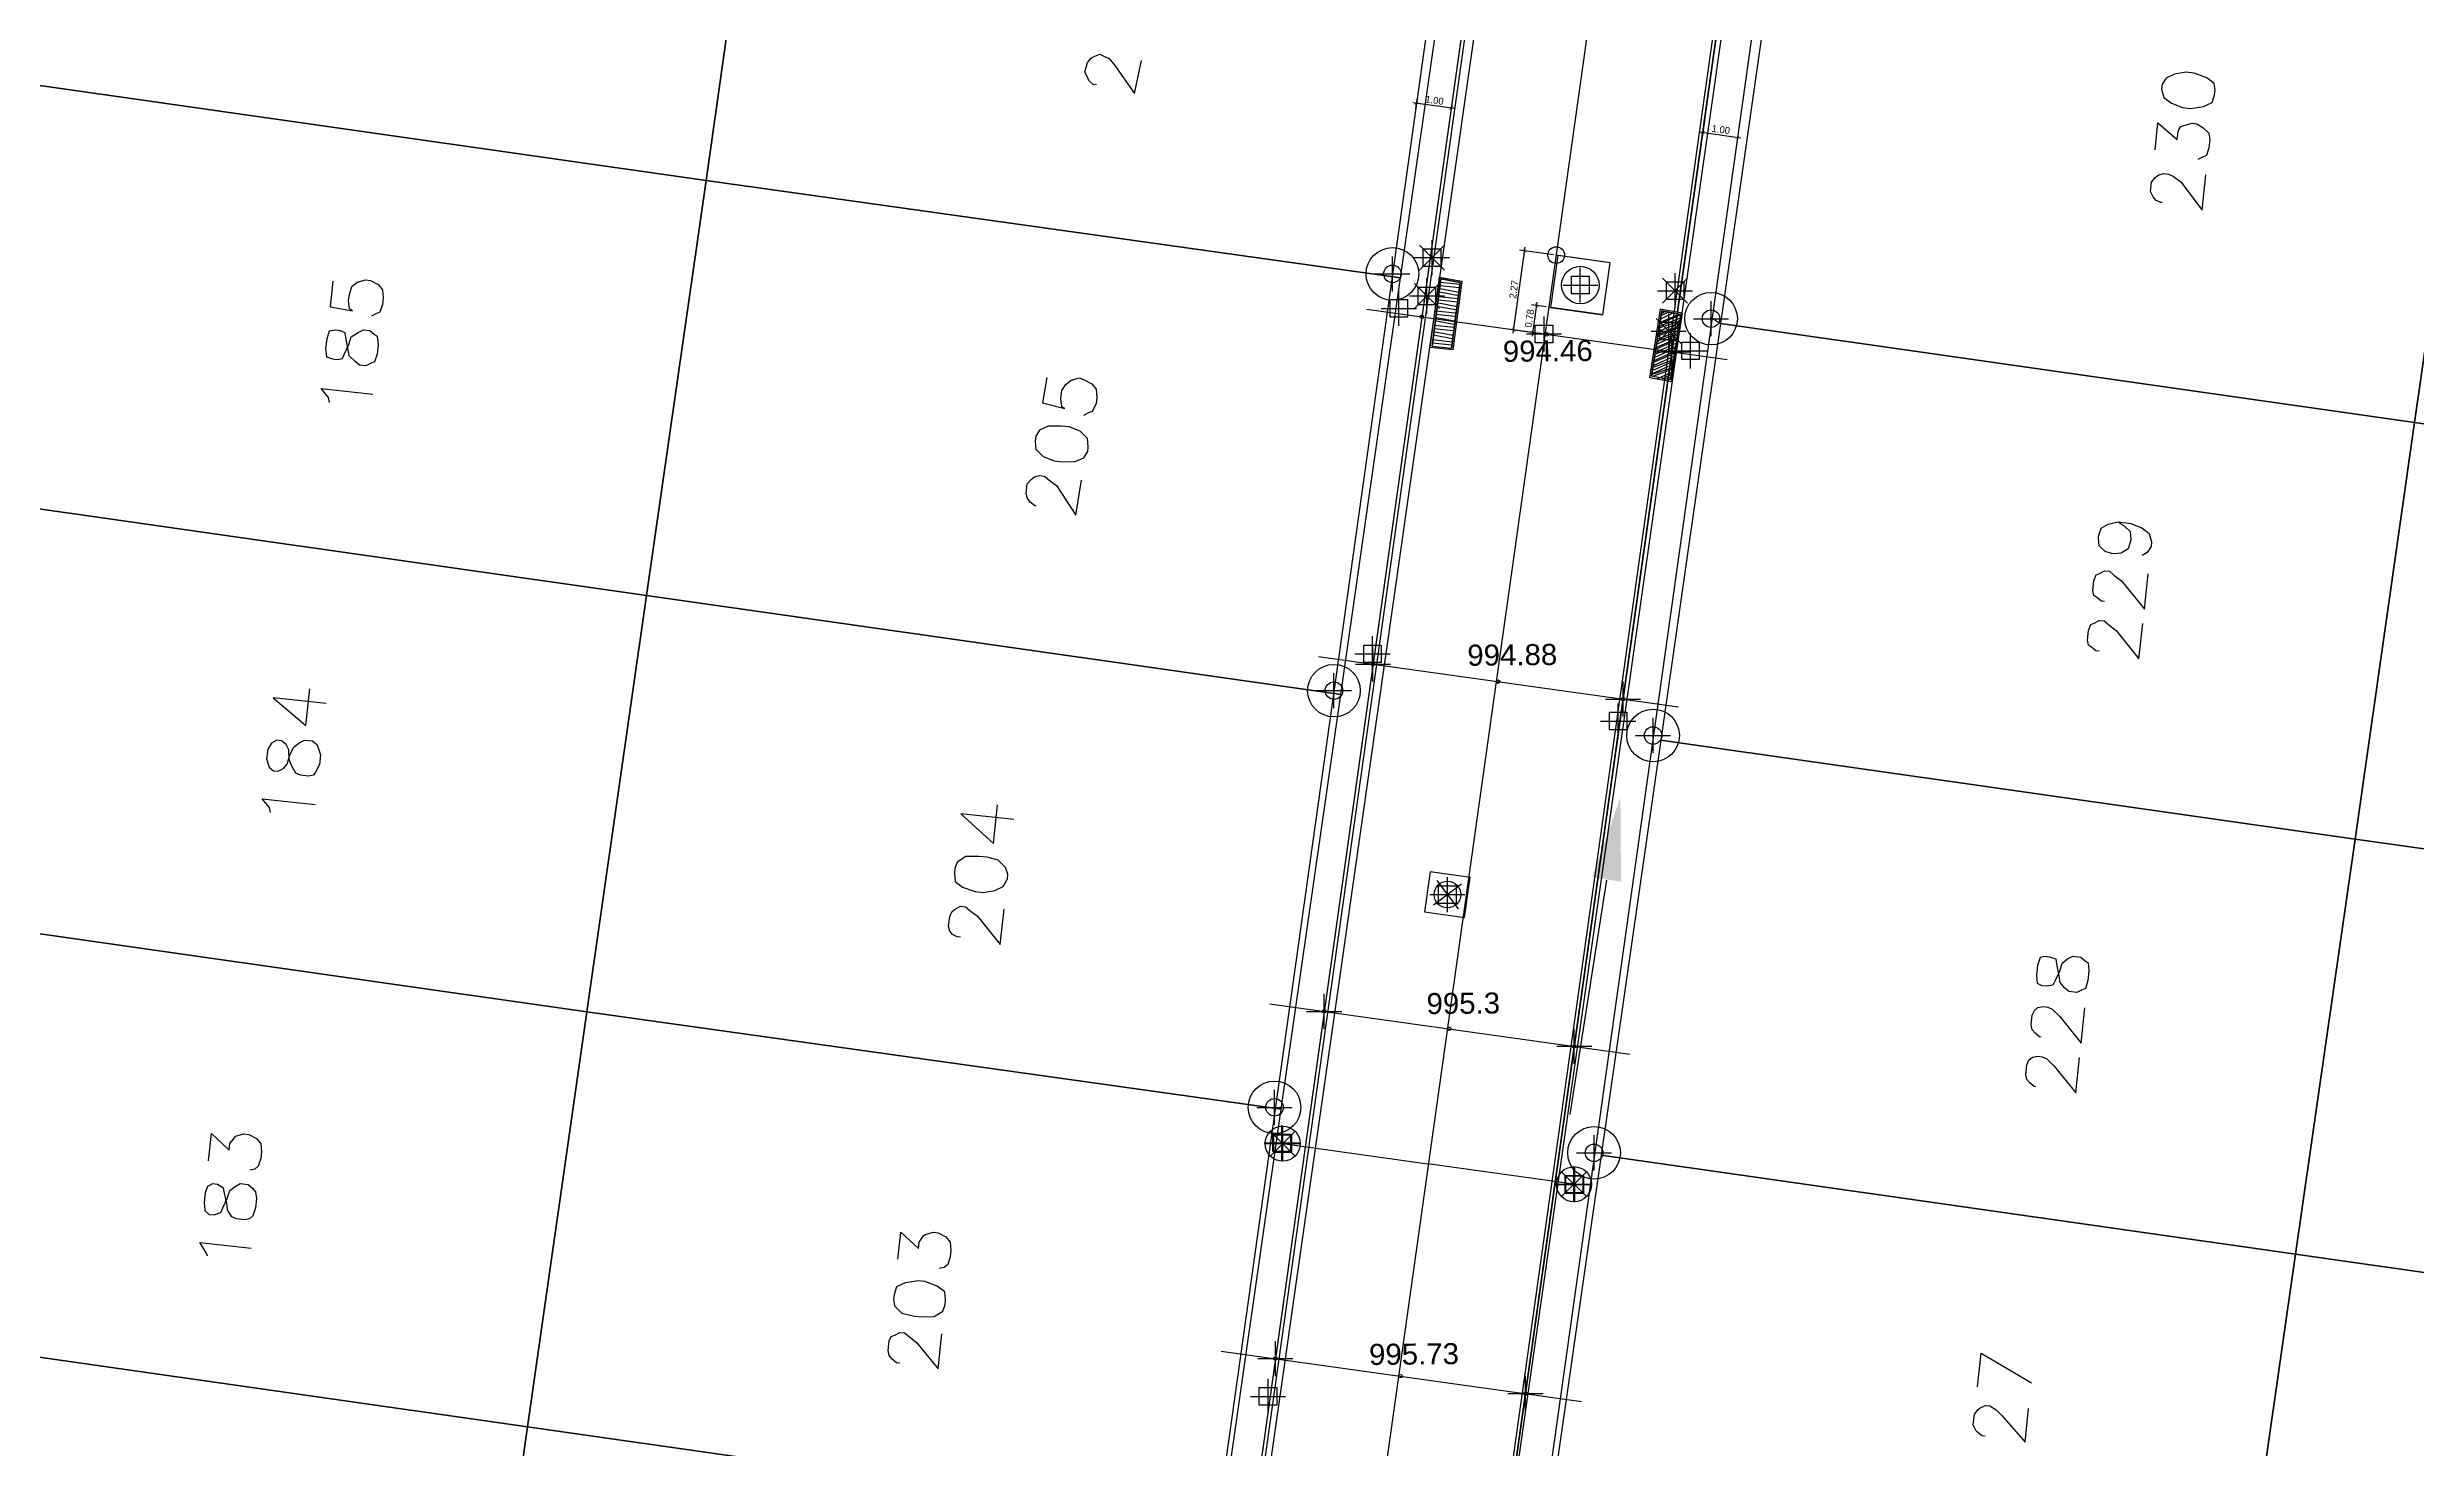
# Model space of a CAD drawing. Header units: metres. Extents: x -977055 to 805873, y -1033982 to 242021.
# Drawn here: x 926.9 to 994.5, y 1073.2 to 1113.2 of the extents above; entities that cross this region are included whole.
import ezdxf

# ---------------------------------------------------------------- set-up
doc = ezdxf.new("R2010")
doc.units = ezdxf.units.M
doc.header["$PDMODE"] = 32
doc.header["$PDSIZE"] = 1.5
for name, color, linetype in [('12-CONDICIONES EXISTENTES', 2, 'Continuous'), ('C-ANNO-MATC-TEXT', 150, 'Continuous'), ('C-ROAD-PROF-TEXT', 11, 'Continuous'), ('LOTE 243', 6, 'Continuous'), ('PUNTOS V', 4, 'Continuous'), ('V-NODE', 1, 'Continuous'), ('V-SITE-VEGE', 80, 'Continuous')]:
    doc.layers.add(name, color=color, linetype=linetype)
for name, color, linetype, true_color in [('PDF2_area escolar', 7, 'Continuous', 0x989898), ('PDF_Geometry', 7, 'Continuous', 0x797979), ('PDF_Solid Fills', 7, 'Continuous', 0x797979)]:
    doc.layers.add(name, color=color, linetype=linetype, true_color=true_color)
doc.styles.add('CITY2', font='stylu.ttf', dxfattribs={"height": 0.2})
doc.styles.get("Standard").update_dxf_attribs({"font": 'arial.ttf'})
doc.dimstyles.new('COTAS2', dxfattribs={"dimtxt": 0.02, "dimasz": 0.1, "dimexe": 0.15, "dimexo": 0.08, "dimgap": 0.05, "dimtad": 1, "dimzin": 0, "dimdsep": 46, "dimtxsty": 'CITY2', "dimblk": 'ARCHTICK', "dimcen": 1, "dimdle": 0.1, "dimclrd": 1, "dimclre": 1, "dimclrt": 2, "dimadec": 0, "dimazin": 0, "dimtfac": 1, "dimtofl": 0, "dimtmove": 0, "dimatfit": 3, "dimldrblk": 'ARCHTICK', "dimfxl": 0.18, "dimtolj": 1, "dimtzin": 0, "dimarcsym": 0})

# ---------------------------------------------------------------- blocks, each defined once
blk = doc.blocks.new('base')
at = {"layer": 'PDF_Geometry', "lineweight": 25, "extrusion": (-0.000787417, 0.063364, 0.99799), "elevation": 0.026}
for points in [[(-314.355, -197.288), (-299.601, -195.681), (-292.744, -194.188), (-282.663, -192.111), (-274.476, -190.361), (-258.037, -185.154), (-248.029, -180.61), (-240.539, -177.71), (-228.643, -174.042), (-222.733, -172.714), (-217.384, -171.04), (-209.935, -169.248), (-202.16, -164.759), (-196.196, -160.284), (-195.073, -159.817), (-178.095, -157.457), (-154.298, -156.614), (-136.667, -154.611), (-124.436, -153.164), (-118.066, -151.474), (-100.79, -146.646), (-80.955, -140.967), (-73.385, -139.328), (-61.694, -135.822), (-40.504, -131.604), (-37.727, -130.872), (-17.661, -129.441), (1.311, -127.461), (21.092, -124.929), (41.006, -122.83), (47.376, -123.458), (63.592, -123.186), (81.402, -124.312), (85.639, -96.072), (88.705, -66.393), (92.811, -40.781), (97.16, -22.386), (100.596, -1.562), (102.483, 8.32), (109.691, 37.361), (117.528, 76.62), (126.217, 115.638), (131.513, 149.592), (134.682, 173.973), (136.916, 195.591), (139.956, 229.678), (141.558, 250.676), (142.614, 271.37), (143.252, 283.21), (147.066, 312.938), (152.58, 355.631), (153.554, 396.042), (150.869, 418.02), (151.777, 438.639), (150.959, 458.028), (151.777, 438.639), (150.869, 418.02), (153.554, 396.042), (152.58, 355.631), (147.066, 312.938), (143.252, 283.21), (142.614, 271.37), (141.558, 250.676), (139.956, 229.678), (136.916, 195.591), (134.682, 173.973), (131.513, 149.592), (126.217, 115.638), (117.528, 76.62), (109.691, 37.361), (102.483, 8.32), (100.596, -1.562), (97.16, -22.386), (92.811, -40.781), (88.705, -66.393), (85.639, -96.072), (81.402, -124.312), (63.592, -123.186), (47.376, -123.458), (41.006, -122.83), (21.092, -124.929), (1.311, -127.461), (-17.661, -129.441), (-37.727, -130.872), (-40.504, -131.604), (-61.694, -135.822), (-73.385, -139.328), (-80.955, -140.967), (-100.79, -146.646), (-118.066, -151.474), (-124.436, -153.164), (-136.667, -154.611), (-154.298, -156.614), (-178.095, -157.457), (-195.073, -159.817), (-196.196, -160.284), (-202.16, -164.759), (-209.935, -169.248), (-217.384, -171.04), (-222.733, -172.714), (-228.643, -174.042), (-240.539, -177.71), (-248.029, -180.61), (-258.037, -185.154), (-274.476, -190.361), (-282.663, -192.111), (-292.744, -194.188), (-299.601, -195.681), (-314.355, -197.288), (-312.178, -178.446), (-309.146, -157.898), (-306.876, -132.899), (-305.823, -118.002), (-298.643, -78.802), (-291.055, -45.077), (-282.252, -15.116), (-275.645, 10.473), (-270.319, 33.898), (-263.825, 63.164), (-258.15, 86.408), (-284.424, 123.888)], [(-73.972, -29.127), (-75.851, -30.477), (-73.972, -29.127), (-35.504, -35.06), (-34.154, -36.938), (-44.268, -102.03), (-86.666, -112.549), (-88.335, -111.003), (-75.851, -30.477)], [(-83.88, -89.421), (-87.172, -110.587), (-86.335, -111.337)], [(-75.283, -95.047), (-75.192, -95.058), (-75.066, -95.166), (-75.031, -95.263), (-74.956, -95.411), (-75.035, -95.68), (-75.143, -95.806), (-75.194, -95.846), (-75.388, -95.916), (-75.52, -95.853), (-75.651, -95.791), (-75.812, -95.586), (-76.364, -94.778), (-76.571, -95.727)], [(-105.433, -92.806), (-105.526, -93.583), (-106.071, -93.1), (-106.099, -93.329), (-106.161, -93.46), (-106.258, -93.495), (-106.497, -93.559), (-106.634, -93.542), (-106.806, -93.429), (-106.973, -93.27), (-106.996, -93.081), (-106.969, -92.853), (-106.895, -92.63), (-106.798, -92.595), (-106.65, -92.52)], [(-105.622, -91.299), (-105.577, -91.305), (-105.445, -91.367), (-105.364, -91.469), (-105.29, -91.618), (-105.323, -91.892), (-105.431, -92.018), (-105.533, -92.098), (-105.676, -92.128), (-105.813, -92.111), (-105.944, -92.049), (-106.156, -91.884), (-106.754, -91.07), (-106.875, -92.076)], [(-53.448, -89.702), (-53.36, -88.971), (-53.994, -88.848), (-53.908, -88.905), (-53.89, -89.139), (-53.912, -89.322), (-53.985, -89.545), (-54.139, -89.665), (-54.379, -89.729), (-54.516, -89.713), (-54.733, -89.594), (-54.854, -89.44), (-54.872, -89.206), (-54.85, -89.023), (-54.777, -88.8), (-54.68, -88.765), (-54.532, -88.691)], [(-84.756, -87.46), (-85.033, -89.375), (-85.576, -89.263), (-85.305, -87.394)], [(-84.989, -89.009), (-85.532, -88.897)], [(-85, -89.1), (-85.543, -88.989)], [(-85.011, -89.192), (-85.56, -89.126)], [(-85.022, -89.283), (-85.571, -89.217)], [(-84.856, -88.283), (-85.399, -88.171)], [(-84.867, -88.375), (-85.415, -88.308)], [(-84.878, -88.466), (-85.426, -88.4)], [(-84.894, -88.603), (-85.483, -88.486)], [(-84.951, -88.689), (-85.494, -88.577)], [(-84.962, -88.78), (-85.51, -88.714)], [(-84.973, -88.872), (-85.521, -88.806)], [(-91.539, -86.411), (-91.857, -88.274), (-91.314, -88.386), (-90.996, -86.523)], [(-91.27, -88.02), (-91.857, -88.274)], [(-91.275, -88.066), (-91.811, -88.28)], [(-91.286, -88.158), (-91.679, -88.342)], [(-91.297, -88.249), (-91.542, -88.359)], [(-91.303, -88.295), (-91.405, -88.375)], [(-84.779, -87.643), (-85.327, -87.577)], [(-84.795, -87.78), (-85.338, -87.669)], [(-84.806, -87.872), (-85.349, -87.76)], [(-84.817, -87.963), (-85.366, -87.897)], [(-84.828, -88.055), (-85.377, -87.988)], [(-84.845, -88.192), (-85.388, -88.08)], [(-91.136, -87.295), (-91.723, -87.549)], [(-91.141, -87.34), (-91.728, -87.594)], [(-91.152, -87.432), (-91.739, -87.686)], [(-91.163, -87.523), (-91.745, -87.731)], [(-91.169, -87.569), (-91.802, -87.817)], [(-91.18, -87.66), (-91.813, -87.909)], [(-91.185, -87.706), (-91.818, -87.954)], [(-91.196, -87.797), (-91.829, -88.046)], [(-91.207, -87.889), (-91.835, -88.091)], [(-91.213, -87.935), (-91.846, -88.183)], [(-84.768, -87.552), (-85.316, -87.486)], [(-91.053, -86.609), (-91.64, -86.863)], [(-91.064, -86.7), (-91.651, -86.954)], [(-91.075, -86.792), (-91.657, -87)], [(-91.081, -86.838), (-91.668, -87.091)], [(-91.092, -86.929), (-91.679, -87.183)], [(-91.097, -86.975), (-91.684, -87.229)], [(-91.108, -87.066), (-91.695, -87.32)], [(-91.119, -87.158), (-91.701, -87.366)], [(-91.125, -87.203), (-91.712, -87.457)], [(-73.767, -86.698), (-73.634, -85.972), (-74.263, -85.803), (-74.177, -85.86), (-74.158, -86.094), (-74.186, -86.323), (-74.299, -86.494), (-74.453, -86.615), (-74.693, -86.679), (-74.824, -86.617), (-75.042, -86.498), (-75.162, -86.344), (-75.181, -86.11), (-75.158, -85.927), (-75.04, -85.71), (-74.943, -85.675), (-74.794, -85.6)], [(-91.002, -86.569), (-91.629, -86.771)], [(-91.042, -86.518), (-91.624, -86.726)], [(-91.174, -86.455), (-91.613, -86.634)], [(-91.311, -86.439), (-91.607, -86.589)], [(-91.402, -86.428), (-91.596, -86.497)], [(-91.539, -86.411), (-91.539, -86.411)], [(-53.309, -86.241), (-53.28, -86.384), (-53.079, -86.64), (-54.542, -86.464)], [(-73.418, -83.03), (-73.373, -83.036), (-73.246, -83.143), (-73.166, -83.246), (-73.137, -83.389), (-73.17, -83.663), (-73.278, -83.789), (-73.38, -83.869), (-73.523, -83.898), (-73.66, -83.882), (-73.786, -83.774), (-73.998, -83.609), (-74.544, -82.755), (-74.711, -83.755)], [(-104.247, -82.191), (-104.418, -82.077), (-104.585, -81.918), (-104.603, -81.684), (-104.597, -81.639), (-104.524, -81.415), (-104.325, -81.3), (-104.136, -81.277), (-104.045, -81.288), (-103.868, -81.355), (-103.701, -81.515), (-103.683, -81.749), (-103.689, -81.794), (-103.762, -82.017), (-103.961, -82.132), (-104.247, -82.191), (-104.612, -82.147), (-104.921, -82.017), (-105.133, -81.852), (-105.197, -81.613), (-105.181, -81.476), (-105.067, -81.304), (-104.919, -81.229)], [(-103.834, -79.922), (-103.743, -79.933), (-103.617, -80.041), (-103.531, -80.098), (-103.502, -80.24), (-103.535, -80.515), (-103.602, -80.692), (-103.699, -80.727), (-103.847, -80.801), (-103.984, -80.785), (-104.111, -80.677), (-104.323, -80.512), (-104.966, -79.693), (-105.087, -80.698)], [(-103.663, -78.505), (-103.572, -78.516), (-103.446, -78.624), (-103.36, -78.681), (-103.331, -78.823), (-103.364, -79.098), (-103.432, -79.275), (-103.529, -79.31), (-103.677, -79.385), (-103.814, -79.368), (-103.94, -79.26), (-104.152, -79.095), (-104.795, -78.276), (-104.916, -79.282)], [(-53.108, -77.64), (-51.599, -77.822), (-52.522, -77.015), (-52.649, -78.067)], [(-51.483, -74.544), (-51.453, -74.686), (-51.252, -74.942), (-52.761, -74.761)], [(-72.664, -74.079), (-71.156, -74.26), (-72.074, -73.408), (-72.206, -74.505)], [(-89.542, -72.138), (-88.74, -67.412), (-88.412, -65.457)], [(-71.103, -70.742), (-71.012, -70.753), (-70.88, -70.816), (-70.8, -70.918), (-70.771, -71.061), (-70.804, -71.335), (-70.866, -71.467), (-70.968, -71.547), (-71.116, -71.622), (-71.254, -71.605), (-71.38, -71.497), (-71.592, -71.333), (-72.235, -70.513), (-72.356, -71.519)], [(-101.874, -67.499), (-101.828, -67.504), (-101.702, -67.612), (-101.622, -67.715), (-101.592, -67.857), (-101.625, -68.132), (-101.688, -68.263), (-101.79, -68.344), (-101.933, -68.373), (-102.07, -68.356), (-102.201, -68.294), (-102.408, -68.084), (-103.011, -67.316), (-103.132, -68.321)], [(-101.703, -66.082), (-101.657, -66.088), (-101.531, -66.195), (-101.451, -66.298), (-101.422, -66.44), (-101.455, -66.715), (-101.517, -66.846), (-101.619, -66.927), (-101.762, -66.956), (-101.899, -66.939), (-102.031, -66.877), (-102.237, -66.667), (-102.84, -65.899), (-102.961, -66.904)], [(-49.591, -64.616), (-49.685, -65.393), (-50.184, -64.916), (-50.206, -65.099), (-50.313, -65.225), (-50.37, -65.311), (-50.61, -65.375), (-50.747, -65.358), (-50.964, -65.239), (-51.085, -65.086), (-51.103, -64.852), (-51.081, -64.669), (-51.008, -64.446), (-50.905, -64.365), (-50.763, -64.336)], [(-69.208, -61.557), (-69.302, -62.334), (-69.801, -61.857), (-69.823, -62.04), (-69.936, -62.212), (-69.988, -62.252), (-70.227, -62.316), (-70.364, -62.299), (-70.582, -62.18), (-70.702, -62.027), (-70.721, -61.793), (-70.698, -61.61), (-70.625, -61.387), (-70.523, -61.306), (-70.38, -61.277)], [(-49.54, -61.887), (-49.465, -62.035), (-49.31, -62.285), (-50.773, -62.109)], [(-69.222, -58.588), (-69.13, -58.599), (-69.004, -58.707), (-68.924, -58.809), (-68.894, -58.952), (-68.927, -59.226), (-68.99, -59.358), (-69.087, -59.393), (-69.235, -59.468), (-69.372, -59.451), (-69.498, -59.343), (-69.71, -59.178), (-70.313, -58.41), (-70.434, -59.416)], [(-99.931, -57.531), (-100.047, -58.491), (-101.472, -57.624)], [(-100.131, -56.116), (-100.04, -56.127), (-99.914, -56.235), (-99.874, -56.286), (-99.799, -56.434), (-99.837, -56.754), (-99.945, -56.88), (-99.996, -56.921), (-100.145, -56.996), (-100.282, -56.979), (-100.454, -56.866), (-100.62, -56.706), (-101.269, -55.933), (-101.384, -56.893)]]:
    blk.add_lwpolyline(points, dxfattribs=at)
for points in [[(-138.576, -126.188), (-140.244, -124.642), (-124.468, -22.95), (-122.584, -21.554), (-84.121, -27.533), (-82.771, -29.411), (-95.915, -114.263), (-97.512, -115.972)], [(-83.88, -89.421), (-87.172, -110.587), (-86.335, -111.337), (-66.262, -106.382), (-64.12, -92.451)], [(-45.226, -101.126), (-44.365, -95.526), (-64.12, -92.451), (-66.262, -106.382)], [(-112.737, -84.924), (-114.58, -96.758), (-94.826, -99.834), (-92.983, -88)], [(-132.492, -81.848), (-134.34, -93.728), (-114.58, -96.758), (-112.737, -84.924)], [(-105.642, -94.543), (-105.706, -94.303), (-105.918, -94.139), (-106.227, -94.009), (-106.455, -93.981), (-106.832, -94.029), (-107.077, -94.138), (-107.15, -94.361), (-107.167, -94.498), (-107.143, -94.687), (-106.931, -94.851), (-106.577, -94.987), (-106.348, -95.014), (-106.017, -94.961), (-105.772, -94.852), (-105.659, -94.68)], [(-62.277, -80.616), (-64.12, -92.451), (-44.365, -95.526), (-42.522, -83.692)], [(-82.031, -77.541), (-83.88, -89.421), (-64.12, -92.451), (-62.277, -80.616)], [(-84.705, -87.42), (-84.993, -89.426), (-85.628, -89.303), (-85.345, -87.343)], [(-85.576, -89.263), (-85.033, -89.375), (-84.756, -87.46), (-85.305, -87.394)], [(-91.58, -86.36), (-91.908, -88.315), (-91.273, -88.437), (-90.945, -86.483)], [(-91.314, -88.386), (-91.857, -88.274), (-91.539, -86.411), (-90.996, -86.523)], [(-53.217, -87.782), (-53.235, -87.548), (-53.412, -87.481), (-53.549, -87.464), (-53.692, -87.493), (-53.754, -87.625), (-53.879, -87.888), (-53.952, -88.111), (-54.151, -88.226), (-54.299, -88.301), (-54.482, -88.279), (-54.608, -88.171), (-54.694, -88.115), (-54.712, -87.88), (-54.679, -87.606), (-54.606, -87.383), (-54.509, -87.349), (-54.361, -87.274), (-54.178, -87.296), (-54.052, -87.404), (-53.886, -87.563), (-53.862, -87.751), (-53.804, -88.036), (-53.78, -88.225), (-53.648, -88.287), (-53.511, -88.303), (-53.323, -88.28), (-53.25, -88.057)], [(-110.889, -73.044), (-112.737, -84.924), (-92.983, -88), (-91.134, -76.119)], [(-73.41, -84.886), (-73.428, -84.652), (-73.635, -84.441), (-73.944, -84.311), (-74.172, -84.284), (-74.543, -84.286), (-74.788, -84.395), (-74.902, -84.567), (-74.918, -84.704), (-74.9, -84.938), (-74.694, -85.149), (-74.385, -85.279), (-74.156, -85.306), (-73.785, -85.304), (-73.54, -85.195), (-73.427, -85.023)], [(-130.648, -70.014), (-132.492, -81.848), (-112.737, -84.924), (-110.889, -73.044)], [(-60.428, -68.736), (-62.277, -80.616), (-42.522, -83.692), (-40.674, -71.812)], [(-80.188, -65.706), (-82.031, -77.541), (-62.277, -80.616), (-60.428, -68.736)], [(-51.39, -76.085), (-51.454, -75.846), (-51.58, -75.738), (-51.717, -75.721), (-51.865, -75.796), (-51.973, -75.922), (-52.052, -76.191), (-52.171, -76.408), (-52.325, -76.529), (-52.473, -76.604), (-52.701, -76.576), (-52.827, -76.468), (-52.862, -76.372), (-52.931, -76.178), (-52.898, -75.903), (-52.779, -75.686), (-52.723, -75.6), (-52.58, -75.571), (-52.352, -75.598), (-52.22, -75.661), (-52.105, -75.86), (-52.035, -76.054), (-52.023, -76.334), (-51.948, -76.482), (-51.822, -76.59), (-51.685, -76.606), (-51.537, -76.531), (-51.423, -76.359)], [(-109.045, -61.209), (-110.889, -73.044), (-91.134, -76.119), (-89.291, -64.285)], [(-70.952, -72.569), (-70.971, -72.335), (-71.183, -72.17), (-71.537, -72.035), (-71.766, -72.007), (-72.097, -72.06), (-72.342, -72.17), (-72.461, -72.387), (-72.477, -72.524), (-72.408, -72.718), (-72.201, -72.929), (-71.887, -73.013), (-71.658, -73.04), (-71.287, -73.039), (-71.037, -72.884), (-70.969, -72.706)], [(-128.8, -58.134), (-130.648, -70.014), (-110.889, -73.044), (-109.045, -61.209)], [(-58.585, -56.902), (-60.428, -68.736), (-40.674, -71.812), (-38.83, -59.977)], [(-101.763, -69.274), (-101.781, -69.04), (-101.913, -68.978), (-102.05, -68.962), (-102.238, -68.985), (-102.301, -69.117), (-102.425, -69.38), (-102.498, -69.603), (-102.652, -69.724), (-102.8, -69.799), (-103.029, -69.771), (-103.155, -69.663), (-103.241, -69.606), (-103.259, -69.372), (-103.226, -69.098), (-103.152, -68.875), (-103.056, -68.84), (-102.907, -68.766), (-102.679, -68.793), (-102.553, -68.901), (-102.432, -69.055), (-102.408, -69.243), (-102.35, -69.528), (-102.326, -69.717), (-102.149, -69.784), (-102.012, -69.801), (-101.869, -69.772), (-101.796, -69.549)], [(-78.339, -53.826), (-80.188, -65.706), (-60.428, -68.736), (-58.585, -56.902)], [(-107.197, -49.329), (-109.045, -61.209), (-89.291, -64.285), (-87.442, -52.405)], [(-49.448, -63.428), (-49.466, -63.194), (-49.592, -63.086), (-49.729, -63.07), (-49.923, -63.139), (-49.985, -63.271), (-50.11, -63.534), (-50.183, -63.757), (-50.337, -63.877), (-50.485, -63.952), (-50.713, -63.925), (-50.839, -63.817), (-50.92, -63.714), (-50.943, -63.526), (-50.91, -63.252), (-50.837, -63.029), (-50.735, -62.948), (-50.592, -62.919), (-50.364, -62.947), (-50.232, -63.009), (-50.117, -63.208), (-50.093, -63.397), (-50.035, -63.682), (-50.006, -63.825), (-49.834, -63.938), (-49.697, -63.955), (-49.549, -63.88), (-49.481, -63.702)], [(-126.957, -46.3), (-128.8, -58.134), (-109.045, -61.209), (-107.197, -49.329)], [(-69.071, -60.415), (-69.094, -60.226), (-69.301, -60.016), (-69.661, -59.926), (-69.844, -59.904), (-70.215, -59.906), (-70.466, -60.061), (-70.533, -60.239), (-70.55, -60.376), (-70.532, -60.61), (-70.32, -60.774), (-69.965, -60.91), (-69.782, -60.932), (-69.405, -60.884), (-69.16, -60.775), (-69.087, -60.552)], [(-56.736, -45.022), (-58.585, -56.902), (-38.83, -59.977), (-36.982, -48.097)], [(-76.542, -41.986), (-78.339, -53.826), (-58.585, -56.902), (-56.736, -45.022)]]:
    blk.add_lwpolyline(points, close=True, dxfattribs=at)
blk = doc.blocks.new('*U3056')
at = {"color": 0, "linetype": 'ByBlock', "lineweight": -2, "transparency": 16777216}
for p, q in [((-1, 0), (1, 0)), ((0, -1), (0, 1))]:
    blk.add_line(p, q, dxfattribs=at)
blk.add_circle((0, 0), 0.5, dxfattribs=at)
blk = doc.blocks.new('*U3185', base_point=(961.91, 1082.959, 996.181))
at = {"layer": 'V-NODE', "color": 90, "lineweight": -2, "xscale": 0.5, "yscale": 0.5, "zscale": 0.5}
blk.add_blockref('*U3056', (961.91, 1082.959, 996.181), dxfattribs=at)
blk = doc.blocks.new('*U3188', base_point=(971.019, 1081.662, 996.289))
at = {"layer": 'V-NODE', "color": 90, "lineweight": -2, "xscale": 0.5, "yscale": 0.5, "zscale": 0.5}
blk.add_blockref('*U3056', (971.019, 1081.662, 996.289), dxfattribs=at)
blk = doc.blocks.new('*U3191', base_point=(963.604, 1094.842, 995.82))
at = {"layer": 'V-NODE', "color": 90, "lineweight": -2, "xscale": 0.5, "yscale": 0.5, "zscale": 0.5}
blk.add_blockref('*U3056', (963.604, 1094.842, 995.82), dxfattribs=at)
blk = doc.blocks.new('*U3194', base_point=(972.701, 1093.565, 995.932))
at = {"layer": 'V-NODE', "color": 90, "lineweight": -2, "xscale": 0.5, "yscale": 0.5, "zscale": 0.5}
blk.add_blockref('*U3056', (972.701, 1093.565, 995.932), dxfattribs=at)
blk = doc.blocks.new('*U3197', base_point=(965.271, 1106.726, 995.483))
at = {"layer": 'V-NODE', "color": 90, "lineweight": -2, "xscale": 0.5, "yscale": 0.5, "zscale": 0.5}
blk.add_blockref('*U3056', (965.271, 1106.726, 995.483), dxfattribs=at)
blk = doc.blocks.new('*U3200', base_point=(974.354, 1105.449, 995.567))
at = {"layer": 'V-NODE', "color": 90, "lineweight": -2, "xscale": 0.5, "yscale": 0.5, "zscale": 0.5}
blk.add_blockref('*U3056', (974.354, 1105.449, 995.567), dxfattribs=at)
blk = doc.blocks.new('*U3818')
at = {"color": 0, "linetype": 'ByBlock', "lineweight": -2, "transparency": 16777216}
for p, q in [((-1, 0), (1, 0)), ((0, -1), (0, 1))]:
    blk.add_line(p, q, dxfattribs=at)
blk = doc.blocks.new('*U3830', base_point=(971.847, 1094.603, 994.88))
at = {"layer": 'V-NODE', "color": 4, "lineweight": -2, "xscale": 0.5, "yscale": 0.5, "zscale": 0.5}
blk.add_blockref('*U3818', (971.847, 1094.603, 994.88), dxfattribs=at)
blk = doc.blocks.new('*U3833', base_point=(964.716, 1095.599, 994.88))
at = {"layer": 'V-NODE', "color": 4, "lineweight": -2, "xscale": 0.5, "yscale": 0.5, "zscale": 0.5}
blk.add_blockref('*U3818', (964.716, 1095.599, 994.88), dxfattribs=at)
blk = doc.blocks.new('*U3836', base_point=(970.456, 1084.7, 995.3))
at = {"layer": 'V-NODE', "color": 4, "lineweight": -2, "xscale": 0.5, "yscale": 0.5, "zscale": 0.5}
blk.add_blockref('*U3818', (970.456, 1084.7, 995.3), dxfattribs=at)
blk = doc.blocks.new('*U3839', base_point=(963.325, 1085.696, 995.3))
at = {"layer": 'V-NODE', "color": 4, "lineweight": -2, "xscale": 0.5, "yscale": 0.5, "zscale": 0.5}
blk.add_blockref('*U3818', (963.325, 1085.696, 995.3), dxfattribs=at)
blk = doc.blocks.new('*U3842', base_point=(969.064, 1074.797, 995.73))
at = {"layer": 'V-NODE', "color": 4, "lineweight": -2, "xscale": 0.5, "yscale": 0.5, "zscale": 0.5}
blk.add_blockref('*U3818', (969.064, 1074.797, 995.73), dxfattribs=at)
blk = doc.blocks.new('*U3845', base_point=(961.934, 1075.793, 995.73))
at = {"layer": 'V-NODE', "color": 4, "lineweight": -2, "xscale": 0.5, "yscale": 0.5, "zscale": 0.5}
blk.add_blockref('*U3818', (961.934, 1075.793, 995.73), dxfattribs=at)
blk = doc.blocks.new('*U3860', base_point=(973.238, 1104.505, 994.46))
at = {"layer": 'V-NODE', "color": 4, "lineweight": -2, "xscale": 0.5, "yscale": 0.5, "zscale": 0.5}
blk.add_blockref('*U3818', (973.238, 1104.505, 994.46), dxfattribs=at)
blk = doc.blocks.new('*U4211')
at = {"color": 0, "linetype": 'ByBlock', "lineweight": -2, "transparency": 16777216}
for p, q in [((-0.71, -0.71), (0.71, 0.71)), ((-0.71, 0.71), (0.71, -0.71))]:
    blk.add_line(p, q, dxfattribs=at)
blk = doc.blocks.new('*U4213', base_point=(966.838, 1089.026))
at = {"layer": 'V-NODE', "lineweight": -2, "xscale": 0.5, "yscale": 0.5, "zscale": 0.5}
blk.add_blockref('*U4211', (966.838, 1089.026), dxfattribs=at)
blk = doc.blocks.new('*U4214', base_point=(966.253, 1106.098, 994.671))
at = {"layer": 'V-NODE', "lineweight": -2, "xscale": 0.5, "yscale": 0.5, "zscale": 0.5}
blk.add_blockref('*U4211', (966.253, 1106.098, 994.671), dxfattribs=at)
blk = doc.blocks.new('*U4215', base_point=(966.4, 1107.192, 994.667))
at = {"layer": 'V-NODE', "lineweight": -2, "xscale": 0.5, "yscale": 0.5, "zscale": 0.5}
blk.add_blockref('*U4211', (966.4, 1107.192, 994.667), dxfattribs=at)
blk = doc.blocks.new('*U4216', base_point=(973.329, 1106.248, 994.662))
at = {"layer": 'V-NODE', "lineweight": -2, "xscale": 0.5, "yscale": 0.5, "zscale": 0.5}
blk.add_blockref('*U4211', (973.329, 1106.248, 994.662), dxfattribs=at)
blk = doc.blocks.new('*U4217', base_point=(973.146, 1105.098, 994.664))
at = {"layer": 'V-NODE', "lineweight": -2, "xscale": 0.5, "yscale": 0.5, "zscale": 0.5}
blk.add_blockref('*U4211', (973.146, 1105.098, 994.664), dxfattribs=at)
blk = doc.blocks.new('*U4228', base_point=(962.144, 1081.925, 995.473))
at = {"layer": 'V-NODE', "lineweight": -2, "xscale": 0.5, "yscale": 0.5, "zscale": 0.5}
blk.add_blockref('*U4211', (962.144, 1081.925, 995.473), dxfattribs=at)
blk = doc.blocks.new('*U4229', base_point=(970.445, 1080.768, 995.5))
at = {"layer": 'V-NODE', "lineweight": -2, "xscale": 0.5, "yscale": 0.5, "zscale": 0.5}
blk.add_blockref('*U4211', (970.445, 1080.768, 995.5), dxfattribs=at)
blk = doc.blocks.new('_ArchTick')
at = {"color": 0, "linetype": 'ByBlock', "const_width": 0.15}
blk.add_lwpolyline([(-0.5, -0.5), (0.5, 0.5)], dxfattribs=at)
blk = doc.blocks.new('*D4235')
at = {"layer": '12-CONDICIONES EXISTENTES', "color": 1, "lineweight": -2, "transparency": 16777216}
blk.add_line((968.717, 1105.036), (969.058, 1107.486), dxfattribs=at)
at = {"layer": '12-CONDICIONES EXISTENTES', "color": 1, "linetype": 'Continuous', "lineweight": -2, "transparency": 16777216}
for p, q in [((969.858, 1107.273), (968.895, 1107.407)), ((969.544, 1105.021), (968.582, 1105.155))]:
    blk.add_line(p, q, dxfattribs=at)
at = {"layer": 'Defpoints', "color": 0, "transparency": 16777216}
for p in [(969.044, 1107.387), (969.937, 1107.262, 998.289), (969.623, 1105.01, 998.289)]:
    blk.add_point(p, dxfattribs=at)
at = {"layer": '12-CONDICIONES EXISTENTES', "color": 1, "lineweight": -2, "transparency": 16777216, "xscale": 0.1, "yscale": 0.1, "zscale": 0.1}
for p, rotation in [((969.044, 1107.387), 82.07648693826185), ((968.73, 1105.135), 262.0764869382618)]:
    blk.add_blockref('_ArchTick', p, dxfattribs=dict(at, rotation=rotation))
at = {"layer": '12-CONDICIONES EXISTENTES', "color": 2, "transparency": 16777216, "insert": (968.732, 1106.282), "char_height": 0.2, "attachment_point": 5, "rotation": 82.07649, "style": 'CITY2'}
blk.add_mtext('\\A1;2.27', dxfattribs=at)
blk = doc.blocks.new('*D4236')
at = {"layer": '12-CONDICIONES EXISTENTES', "color": 1, "linetype": 'Continuous', "lineweight": -2, "transparency": 16777216}
for p, q in [((969.649, 1105.788), (969.237, 1105.844)), ((969.544, 1105.014), (969.132, 1105.07))]:
    blk.add_line(p, q, dxfattribs=at)
at = {"layer": '12-CONDICIONES EXISTENTES', "color": 1, "lineweight": -2, "transparency": 16777216}
blk.add_line((969.267, 1104.951), (969.399, 1105.923), dxfattribs=at)
at = {"layer": 'Defpoints', "color": 0, "transparency": 16777216}
for p in [(969.386, 1105.823), (969.728, 1105.777, 998.289), (969.623, 1105.004, 998.289)]:
    blk.add_point(p, dxfattribs=at)
at = {"layer": '12-CONDICIONES EXISTENTES', "color": 1, "lineweight": -2, "transparency": 16777216, "xscale": 0.1, "yscale": 0.1, "zscale": 0.1}
for p, rotation in [((969.386, 1105.823), 82.24955783404336), ((969.281, 1105.05), 262.2495578340434)]:
    blk.add_blockref('_ArchTick', p, dxfattribs=dict(at, rotation=rotation))
at = {"layer": '12-CONDICIONES EXISTENTES', "color": 2, "transparency": 16777216, "insert": (969.177, 1105.458), "char_height": 0.2, "attachment_point": 5, "rotation": 82.24956, "style": 'CITY2'}
blk.add_mtext('\\A1;0.78', dxfattribs=at)
blk = doc.blocks.new('*U4239')
at = {"color": 0, "linetype": 'ByBlock', "lineweight": -2, "transparency": 16777216}
for p, q in [((-1, 0), (1, 0)), ((0, -1), (0, 1))]:
    blk.add_line(p, q, dxfattribs=at)
blk.add_lwpolyline([(-0.5, -0.5), (-0.5, 0.5), (0.5, 0.5), (0.5, -0.5)], close=True, dxfattribs=at)
blk = doc.blocks.new('*D4946')
at = {"color": 1, "linetype": 'Continuous', "lineweight": -2, "transparency": 16777216}
for p, q in [((965.97, 1111.709), (965.933, 1111.446)), ((966.96, 1111.57), (966.923, 1111.307))]:
    blk.add_line(p, q, dxfattribs=at)
at = {"color": 1, "lineweight": -2, "transparency": 16777216}
blk.add_line((967.043, 1111.442), (965.855, 1111.609), dxfattribs=at)
at = {"layer": 'Defpoints', "color": 0, "transparency": 16777216}
for p in [(965.981, 1111.788, 1009.435), (965.954, 1111.595), (966.971, 1111.649, 1009.435)]:
    blk.add_point(p, dxfattribs=at)
at = {"color": 1, "lineweight": -2, "transparency": 16777216, "xscale": 0.1, "yscale": 0.1, "zscale": 0.1}
for p, rotation in [((965.954, 1111.595), 172.002608106111), ((966.944, 1111.456), 352.0026081061111)]:
    blk.add_blockref('_ArchTick', p, dxfattribs=dict(at, rotation=rotation))
at = {"color": 2, "transparency": 16777216, "insert": (966.47, 1111.677), "char_height": 0.2, "attachment_point": 5, "rotation": 352.00261, "style": 'CITY2'}
blk.add_mtext('\\A1;1.00', dxfattribs=at)
blk = doc.blocks.new('*D4947')
at = {"color": 1, "linetype": 'Continuous', "lineweight": -2, "transparency": 16777216}
for p, q in [((974.174, 1111.166), (974.096, 1110.612)), ((975.164, 1111.027), (975.087, 1110.473))]:
    blk.add_line(p, q, dxfattribs=at)
at = {"color": 1, "lineweight": -2, "transparency": 16777216}
blk.add_line((974.018, 1110.774), (975.206, 1110.607), dxfattribs=at)
at = {"layer": 'Defpoints', "color": 0, "transparency": 16777216}
for p in [(974.185, 1111.245, 1009.435), (975.175, 1111.106, 1009.435), (975.107, 1110.621)]:
    blk.add_point(p, dxfattribs=at)
at = {"color": 1, "lineweight": -2, "transparency": 16777216, "xscale": 0.1, "yscale": 0.1, "zscale": 0.1}
for p, rotation in [((974.117, 1110.76), 172.0026081060972), ((975.107, 1110.621), 352.0026081060972)]:
    blk.add_blockref('_ArchTick', p, dxfattribs=dict(at, rotation=rotation))
at = {"color": 2, "transparency": 16777216, "insert": (974.634, 1110.843), "char_height": 0.2, "attachment_point": 5, "rotation": 352.00261, "style": 'CITY2'}
blk.add_mtext('\\A1;1.00', dxfattribs=at)

msp = doc.modelspace()

# ---------------------------------------------------------------- linework, layer by layer
at = {"elevation": 1009.43524}
msp.add_lwpolyline([(976.09839, 1124.86268), (968.96842, 1125.8644), (958.11644, 1048.623), (965.24641, 1047.62128)], close=True, dxfattribs=at)
msp.add_lwpolyline([(964.89216, 1045.08862), (974.63002, 1114.40798), (967.499, 1115.404)], dxfattribs=at)
at = {"layer": '12-CONDICIONES EXISTENTES', "color": 1}
for p, q in [((971.42513, 1107.05326, -871.79142), (969.93972, 1107.2619, 994.665)), ((971.2165, 1105.56784, -871.79142), (969.73108, 1105.77648, 994.665)), ((962.144, 1081.925, 995.471), (966.34756, 1081.33442, 1009.43524)), ((970.445, 1080.768, 995.498), (966.34883, 1081.34349, 1009.43524))]:
    msp.add_line(p, q, dxfattribs=at)
at = {"layer": '12-CONDICIONES EXISTENTES', "color": 1, "elevation": 994.665}
msp.add_lwpolyline([(973.92391, 1135.62769), (961.42901, 1046.66931)], dxfattribs=at)
at = {"layer": '12-CONDICIONES EXISTENTES', "color": 1}
for points, elevation in [([(969.78007, 1105.76949), (971.26551, 1105.56106), (971.47394, 1107.04651), (969.98849, 1107.25494)], -0.00092), ([(967.32743, 1088.37661), (967.48739, 1089.51543), (966.34857, 1089.67539), (966.18861, 1088.53657)], -0.002)]:
    msp.add_lwpolyline(points, close=True, dxfattribs=dict(at, elevation=elevation))
for centre, radius in [((969.93972, 1107.2619, 994.665), 0.23738), ((970.627, 1106.408, -0.00092), 0.535), ((966.838, 1089.026, -0.002), 0.38), ((962.144, 1081.925, 995.471), 0.5), ((970.445, 1080.768, 995.498), 0.5)]:
    msp.add_circle(centre, radius, dxfattribs=at)
for p in [(965.271, 1106.726, 995.483), (974.354, 1105.449, 995.567), (963.604, 1094.842, 995.82), (972.701, 1093.565, 995.932), (961.91, 1082.959, 996.181), (971.019, 1081.662, 996.289)]:
    msp.add_point(p, dxfattribs=at)
at = {"layer": 'LOTE 243', "color": 1, "elevation": 1009.43524}
for points in [[(977.00002, 1131.99893), (965.07922, 1047.15006), (962.46607, 1028.44811), (952.78003, 959.1458), (950.94785, 946.05157), (937.95342, 853.36412)], [(978.04222, 1131.51066), (966.16852, 1046.99702), (963.55549, 1028.29589), (953.86944, 958.99354), (952.03724, 945.89914), (939.06001, 853.33435)]]:
    msp.add_lwpolyline(points, dxfattribs=at)
at = {"layer": 'LOTE 243', "color": 2, "elevation": 1009.43524}
msp.add_lwpolyline([(977.09482, 1131.955), (965.17825, 1047.13615), (962.56511, 1028.43427), (952.87906, 959.13196), (951.04689, 946.03771), (938.06969, 853.47319)], dxfattribs=at)
at = {"layer": 'LOTE 243', "color": 1, "linetype": 'ByBlock', "elevation": 1009.43524}
for points in [[(968.254, 1127.967), (957.058, 1048.277), (954.444, 1029.569), (944.758, 960.267), (942.926, 947.174), (929.43014, 850.90993)], [(969.42483, 1128.39428), (958.1473, 1048.12396), (957.85334, 1046.02015)]]:
    msp.add_lwpolyline(points, dxfattribs=at)
at = {"layer": 'LOTE 243', "color": 2, "linetype": 'ByBlock', "elevation": 1009.43524}
msp.add_lwpolyline([(969.31839, 1128.35544), (958.04827, 1048.13787), (955.43438, 1029.43062), (945.74837, 960.12858), (943.91635, 947.03543), (930.42045, 850.77109)], dxfattribs=at)
at = {"layer": 'PDF_Solid Fills', "transparency": 33554559, "extrusion": (-0.000787417, 0.063364, 0.99799)}
msp.add_solid([(-984.43231, -1012.19315, 1060.76006), (-985.26165, -1014.45815, 1060.76006), (-985.24954, -1012.04832, 1060.76006)], dxfattribs=at)
at = {"layer": 'PUNTOS V', "color": 1}
msp.add_line((974.33636, 1105.50121, 996.41512), (974.62027, 1105.30888, 993.48698), dxfattribs=at)
at = {"layer": 'PUNTOS V', "color": 1, "elevation": 998.289}
for points in [[(964.54364, 1105.72025), (974.80902, 1104.28583)], [(963.15975, 1095.81647), (973.42513, 1094.38205)], [(961.77585, 1085.91269), (972.04124, 1084.47827)], [(960.39196, 1076.00891), (970.65734, 1074.57449)]]:
    msp.add_lwpolyline(points, dxfattribs=at)
at = {"layer": 'PUNTOS V', "color": 1}
for centre in [(966.1078, 1105.50333, 998.289), (969.67294, 1105.00352, 998.289), (973.23807, 1104.5037, 998.289), (964.71652, 1095.60059, 998.289), (968.28166, 1095.10077, 998.289), (971.84679, 1094.60095, 998.289), (963.32524, 1085.69784, 998.289), (966.89037, 1085.19802, 998.289), (970.45551, 1084.6982, 998.289), (961.93396, 1075.79509, 998.289), (965.49909, 1075.29528, 998.289), (969.06423, 1074.79546, 998.289)]:
    msp.add_circle(centre, 0.05, dxfattribs=at)

# ---------------------------------------------------------------- block references
at = {"layer": 'C-ANNO-MATC-TEXT', "lineweight": -2, "xscale": 0.5, "yscale": 0.5, "zscale": 0.5}
for p in [(966.4, 1107.192, 994.665), (966.253, 1106.098, 994.669), (970.627, 1106.408, -0.002), (973.329, 1106.248, 994.66), (965.454, 1105.743, 994.363), (969.593, 1105.015, 994.458), (973.146, 1105.098, 994.662), (973.767, 1104.532, 994.405), (964.702, 1095.892, 995.177), (971.705, 1093.976, 995.224), (966.838, 1089.026, -0.002), (962.114, 1081.947, 995.21), (962.144, 1081.925, 995.471), (970.445, 1080.768, 995.498), (970.468, 1080.756, 995.314), (961.725, 1074.718, 996.089)]:
    msp.add_blockref('*U4239', p, dxfattribs=at)
at = {"layer": 'PDF2_area escolar'}
msp.add_blockref('base', (882.736, 1016.336, 999.038), dxfattribs=at)
at = {"layer": 'V-NODE'}
for name, p in [('*U3197', (965.271, 1106.726, 995.483)), ('*U4215', (966.4, 1107.192, 994.665)), ('*U4214', (966.253, 1106.098, 994.669)), ('*U4216', (973.329, 1106.248, 994.66)), ('*U3200', (974.354, 1105.449, 995.567)), ('*U4217', (973.146, 1105.098, 994.662)), ('*U3191', (963.604, 1094.842, 995.82)), ('*U3194', (972.701, 1093.565, 995.932)), ('*U3185', (961.91, 1082.959, 996.181)), ('*U4228', (962.144, 1081.925, 995.471)), ('*U3188', (971.019, 1081.662, 996.289)), ('*U4229', (970.445, 1080.768, 995.498))]:
    msp.add_blockref(name, p, dxfattribs=at)
at = {"layer": 'V-NODE', "rotation": 262.0046660526957}
msp.add_blockref('*U4213', (966.838, 1089.026, -0.002), dxfattribs=at)
at = {"layer": 'V-SITE-VEGE'}
for name, p in [('*U3860', (973.238, 1104.505, 994.459)), ('*U3833', (964.716, 1095.599, 994.879)), ('*U3830', (971.847, 1094.603, 994.879)), ('*U3839', (963.325, 1085.696, 995.299)), ('*U3836', (970.456, 1084.7, 995.299)), ('*U3845', (961.934, 1075.793, 995.729)), ('*U3842', (969.064, 1074.797, 995.729))]:
    msp.add_blockref(name, p, dxfattribs=at)

# ---------------------------------------------------------------- texts
at = {"layer": 'C-ROAD-PROF-TEXT', "color": 11, "linetype": 'Continuous', "lineweight": -3, "char_height": 0.6, "attachment_point": 8, "rotation": 0.5711077}
for s, insert in [('{\\C2;994.46}', (969.70262, 1104.22215, 2007.72424)), ('{\\C2;994.88}', (968.68958, 1095.55518, 2007.72424)), ('{\\C2;995.3}', (967.29354, 1085.61852, 2007.72424)), ('{\\C2;995.73}', (965.88833, 1075.61668, 2007.72424))]:
    msp.add_mtext(s, dxfattribs=dict(at, insert=insert))

# ---------------------------------------------------------------- dimensions: what is measured, and where the dimension line sits
at = {"color": 1}
for p1, p2, distance, picture, middle in [((966.97123, 1111.64895, 1009.43524), (965.98095, 1111.78808, 1009.43524), 0.19512, '*D4946', (966.47031, 1111.67739)), ((974.18519, 1111.24505, 1009.43524), (975.17547, 1111.10592, 1009.43524), -0.48942, '*D4947', (974.63361, 1110.84292))]:
    dim = msp.add_aligned_dim(p1=p1, p2=p2, distance=distance, dimstyle='COTAS2', dxfattribs=at)
    dim.commit()
    dim.dimension.update_dxf_attribs({"geometry": picture, "text_midpoint": middle})
at = {"layer": '12-CONDICIONES EXISTENTES', "color": 1}
for p1, p2, distance, picture, middle in [((969.62342, 1105.01044, 998.289), (969.93683, 1107.2623, 998.289), 0.90155, '*D4235', (968.73151, 1106.28231)), ((969.62294, 1105.00352, 998.289), (969.72819, 1105.77688, 998.289), 0.34543, '*D4236', (969.17682, 1105.45808))]:
    dim = msp.add_aligned_dim(p1=p1, p2=p2, distance=distance, dimstyle='COTAS2', dxfattribs=at)
    dim.commit()
    dim.dimension.update_dxf_attribs({"geometry": picture, "text_midpoint": middle})

doc.saveas('drawing.dxf')
